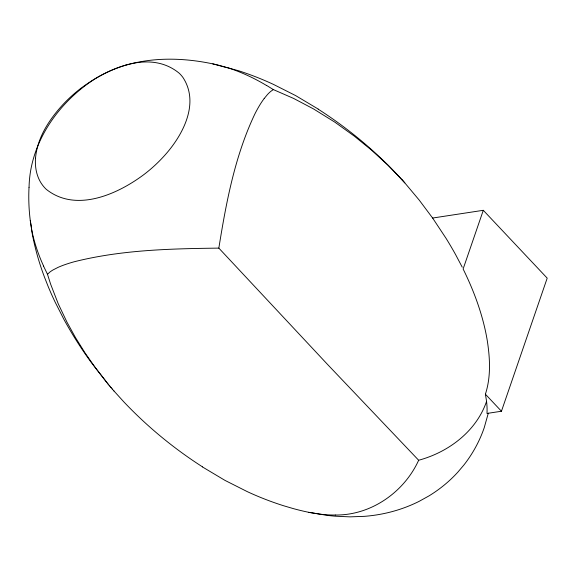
<?xml version="1.0" encoding="UTF-8"?>
<svg xmlns="http://www.w3.org/2000/svg" width="576" height="576" viewBox="0 0 576 576"><rect width="100%" height="100%" fill="white"/><g stroke="black" fill="none" stroke-linecap="round" stroke-linejoin="round"><path stroke-width="0.86" d="M29.059 187.308C29.887 142.61 58.536 102.139 95.314 78.624A135.482 123.185 19.3 0 1 125.748 65.203M404.762 182.83L419.242 200.131L432.619 218.038L483.293 210.305L463.118 268.999C472.327 287.633 479.88 307.152 484.639 327.413A228.103 207.403 19.3 0 1 487.224 340.315C490.018 358.106 491.069 376.841 485.395 394.193L486.576 401.364C476.33 431.323 448.488 452.189 418.658 460.253L327.658 364.558L218.837 248.119C226.181 202.428 234.864 156.046 254.866 113.976A155.506 141.394 19.3 0 1 259.121 106.157A101.009 91.843 19.3 0 1 264.19 98.503M488.282 413.251L484.229 427.68A152.82 138.946 19.3 0 1 463.838 465.077L457.862 472.126A148.234 134.784 19.3 0 1 428.911 495.936L419.299 501.264A147.758 134.345 19.3 0 1 375.941 515.016A152.597 138.744 19.3 0 1 364.428 516.341L349.927 516.859L335.369 516.204A194.026 176.414 19.3 0 1 326.815 515.318L308.7 512.309M486.554 401.364A79.294 72.094 19.3 0 1 486.994 413.446L501.451 411.235L547.2 278.143L483.293 210.305M418.658 460.253C404.122 492.264 370.872 515.498 335.29 515.016M264.204 98.51L267.458 94.565A38.527 35.028 19.3 0 1 270.713 91.433L273.334 89.582L293.71 98.482L313.459 108.893L334.757 122.098L354.305 136.13L371.484 150.106L388.08 165.334L402.581 180.389M107.086 382.846L95.479 367.891L85.046 352.915L75.406 337.45L67.032 322.272L58.226 303.761L50.623 284.141L47.491 274.284L49.903 272.038A33.084 30.082 19.3 0 1 53.006 269.964L58.039 267.379A90.475 82.26 19.3 0 1 64.714 264.73A143.813 130.759 19.3 0 1 74.153 261.778C121.327 249.869 170.424 248.702 218.837 248.119M125.748 65.203C154.022 56.981 184.162 57.823 212.782 63.871A137.743 125.244 19.3 0 1 218.477 65.189L226.958 67.572M309.535 512.474L319.522 514.087A112.118 101.938 19.3 0 0 335.29 515.038M309.211 512.417L307.872 512.136A230.839 209.887 19.3 0 1 293.242 508.586L283.666 505.771A278.33 253.066 19.3 0 1 247.248 491.623L225.086 480.449L202.421 466.927M212.782 63.871L238.565 70.733A279.583 254.21 19.3 0 1 273.398 84.37L295.567 95.558L318.226 109.073M266.602 85.428L273.334 89.582M485.395 394.193L501.451 411.235M402.12 179.885L396.9 174.226A397.699 361.598 19.3 0 0 318.175 109.152M402.178 179.942L403.027 180.893M402.696 180.518L403.481 181.39M403.214 181.094L403.934 181.894M403.733 181.67L404.381 182.398M404.251 182.254L404.827 182.909M113.774 390.773L123.746 401.782A397.699 361.598 19.3 0 0 202.478 466.848M112.183 388.937L113.962 390.982M110.614 387.101L112.565 389.369M109.044 385.25L111.175 387.749M107.496 383.393L109.8 386.122M108.432 384.487L91.224 362.426A405.403 368.604 19.3 0 1 63.792 319.14L55.066 301.982A343.39 312.221 19.3 0 1 48.204 286.589L44.798 277.963A287.222 261.151 19.3 0 1 32.256 233.813M432.619 218.038L446.105 238.414A395.453 359.561 19.3 0 1 455.702 254.794L462.24 267.192M47.491 274.284L43.567 266.148M31.507 228.485L30.269 220.478M32.321 233.806L30.204 219.946A220.651 200.628 19.3 0 1 29.016 187.301M227.002 67.435A174.053 158.256 19.3 0 1 266.544 85.507M43.632 266.126A181.541 165.067 19.3 0 1 31.392 228.492M35.518 158.22C34.812 167.566 36.763 177.394 42.444 185.011A32.429 29.484 19.3 0 0 46.231 189.295C75.91 213.048 117.763 194.242 144.259 174.298A168.415 153.13 19.3 0 0 151.704 168.214A167.378 152.186 19.3 0 0 162.778 157.478C181.807 137.246 200.412 104.062 182.952 77.479A32.443 29.498 19.3 0 0 179.23 73.238C149.702 48.874 107.302 68.638 80.878 88.301A168.394 153.108 19.3 0 0 73.771 94.111A167.371 152.179 19.3 0 0 62.568 104.962C49.09 119.772 37.267 137.779 35.518 158.22"/></g></svg>
